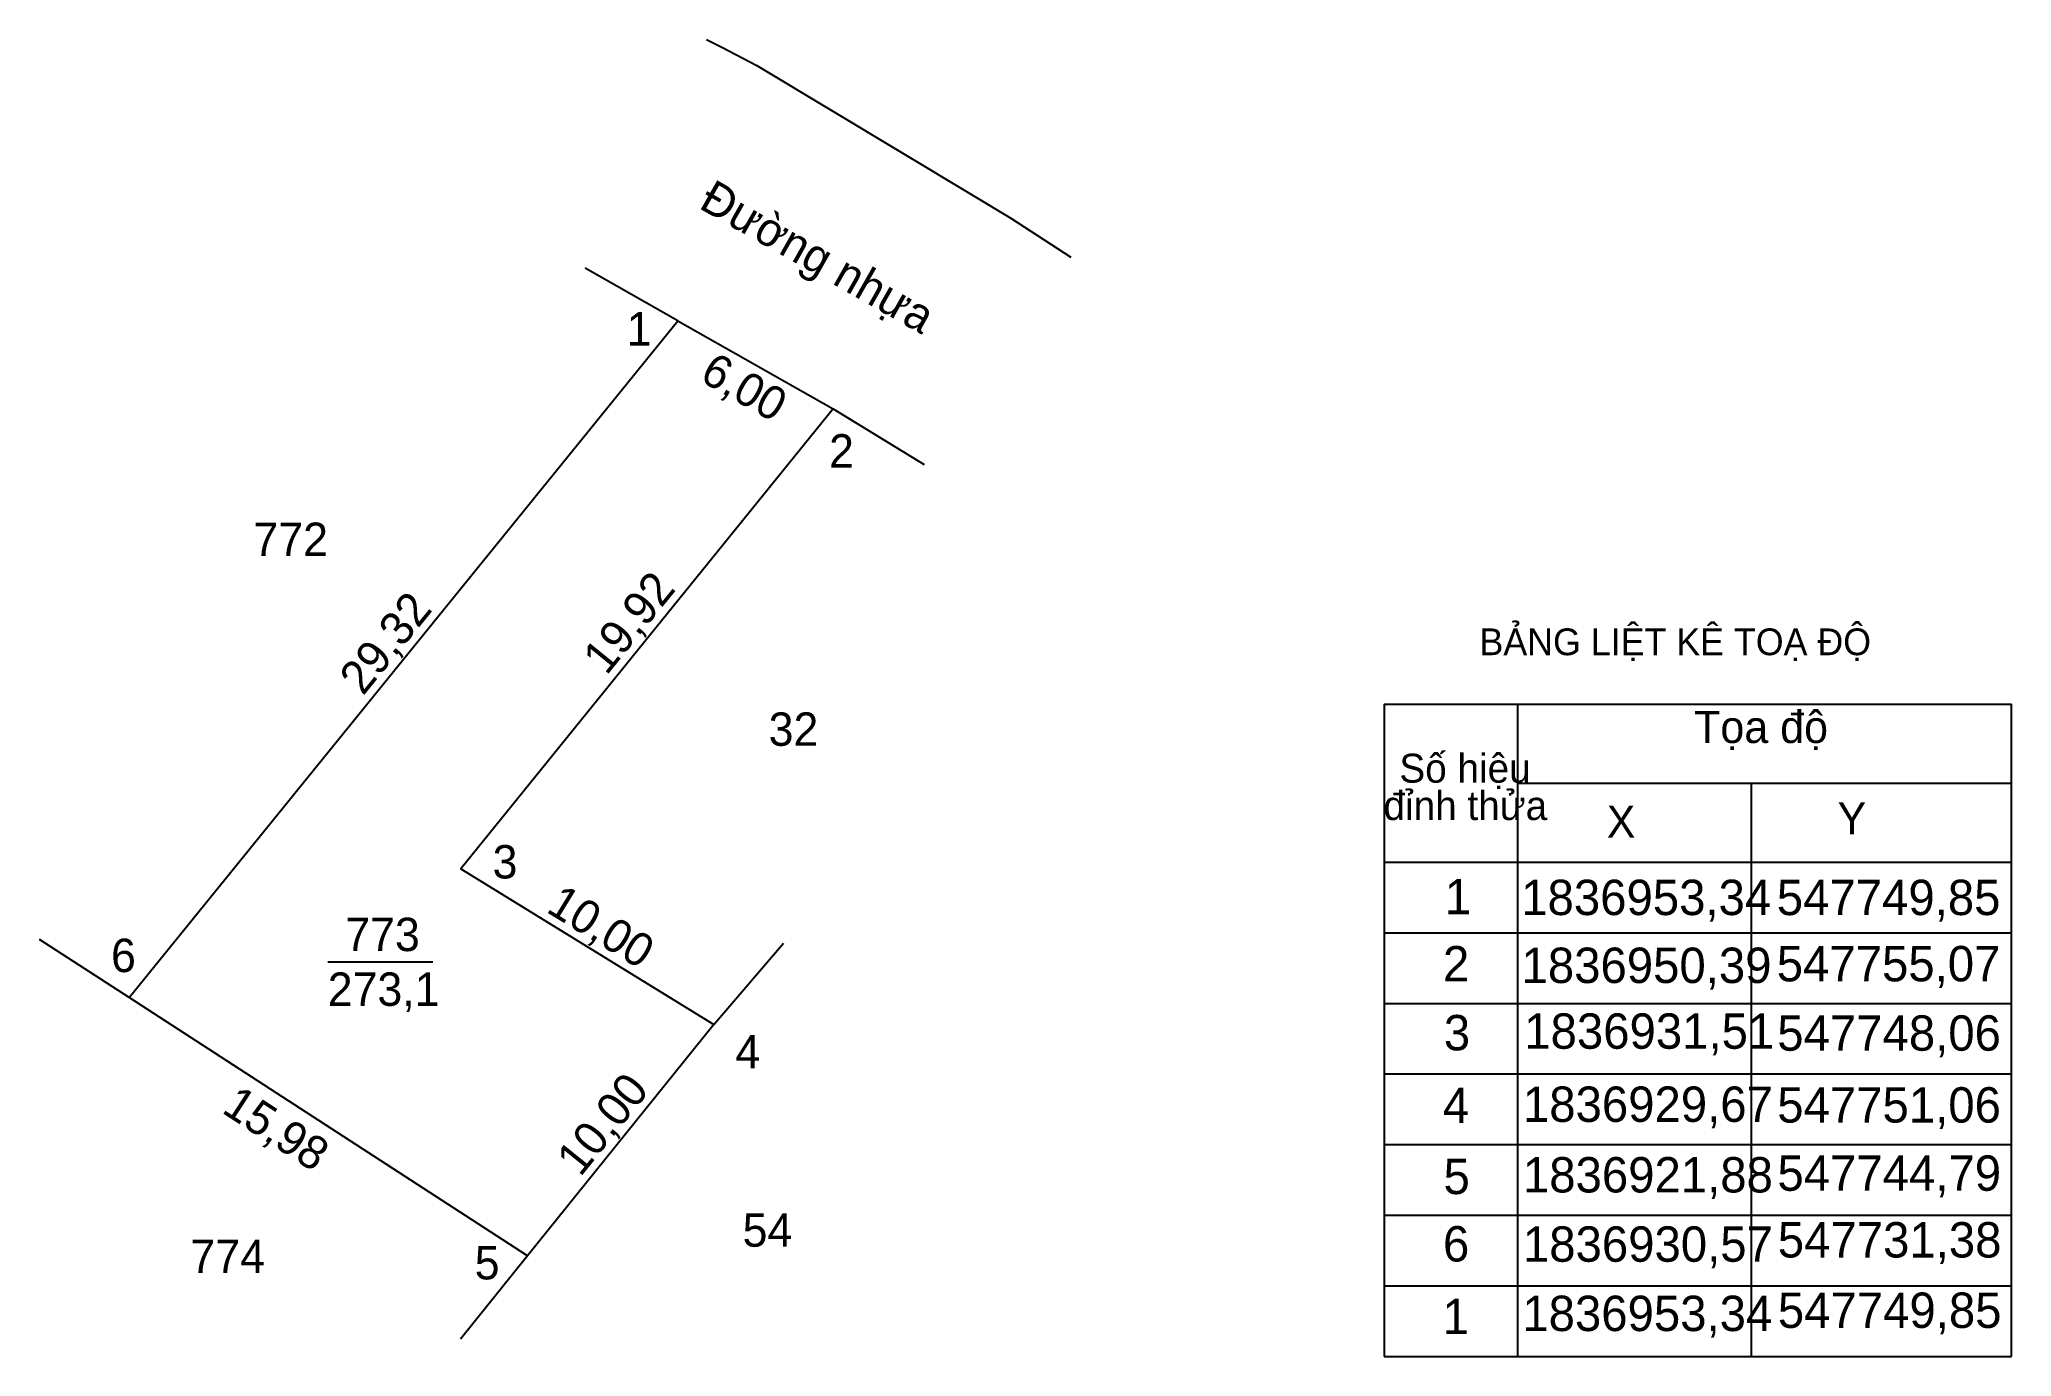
# Model space of a CAD drawing. Extents: x 547728.4 to 547794.7, y 1836918.5 to 1836962.8.
import ezdxf

# ---------------------------------------------------------------- set-up
doc = ezdxf.new("R2010")
doc.units = 0
doc.layers.add('Level 5', color=7, linetype='Continuous')

msp = doc.modelspace()

# ---------------------------------------------------------------- linework, layer by layer
at = {"layer": 'Level 5'}
for p, q in [((547749.85, 1836953.343), (547746.722, 1836955.116)), ((547755.071, 1836950.385), (547758.136, 1836948.505)), ((547773.608, 1836940.449), (547773.608, 1836918.494)), ((547773.608, 1836940.449), (547794.723, 1836940.449)), ((547778.096, 1836940.449), (547778.096, 1836918.494)), ((547794.723, 1836918.494), (547794.723, 1836940.449)), ((547778.096, 1836937.787), (547794.723, 1836937.787)), ((547785.963, 1836937.787), (547785.963, 1836918.494)), ((547773.608, 1836935.132), (547794.723, 1836935.132)), ((547773.608, 1836932.756), (547794.723, 1836932.756)), ((547731.381, 1836930.571), (547728.363, 1836932.527)), ((547751.058, 1836929.671), (547753.396, 1836932.403)), ((547738.063, 1836931.778), (547741.6, 1836931.778)), ((547773.608, 1836930.379), (547794.723, 1836930.379)), ((547773.608, 1836928.002), (547794.723, 1836928.002)), ((547773.608, 1836925.625), (547794.723, 1836925.625)), ((547773.608, 1836923.248), (547794.723, 1836923.248)), ((547744.79, 1836921.88), (547742.537, 1836919.077)), ((547773.608, 1836920.871), (547794.723, 1836920.871)), ((547773.608, 1836918.494), (547794.723, 1836918.494))]:
    msp.add_line(p, q, dxfattribs=at)
msp.add_lwpolyline([(547750.81, 1836962.812), (547751.32, 1836962.55), (547752.5, 1836961.94), (547759.78, 1836957.56), (547761.05, 1836956.8), (547763.074, 1836955.485)], dxfattribs=at)
msp.add_lwpolyline([(547749.85, 1836953.343), (547755.071, 1836950.385), (547742.54, 1836934.9), (547751.058, 1836929.671), (547744.79, 1836921.88), (547731.381, 1836930.571)], close=True, dxfattribs=at)

# ---------------------------------------------------------------- texts
for s, rotation, p in [('Đường nhựa', 330.46491, (547750.509, 1836957.156)), ('6,00', 330.46491, (547750.536, 1836951.353)), ('19,92', 51.02009, (547747.443, 1836941.387)), ('29,32', 50.95528, (547739.251, 1836940.703)), ('10,00', 328.45632, (547745.374, 1836933.477)), ('10,00', 51.18046, (547746.562, 1836924.512)), ('15,98', 327.05014, (547734.457, 1836926.726))]:
    msp.add_text(s, height=1.1237, rotation=rotation, dxfattribs=at).set_placement(p)
for s, height, p in [('1', 1.124, (547748.124, 1836952.514)), ('2', 1.124, (547754.934, 1836948.406)), ('772', 1.1237, (547735.565, 1836945.431)), ('BẢNG LIỆT KÊ TOẠ ĐỘ', 0.9, (547776.82, 1836942.094)), ('32', 1.1237, (547752.901, 1836939.044)), ('Tọa độ', 1.0824, (547784.041, 1836939.138)), ('Số hiệu', 0.9742, (547774.123, 1836937.804)), ('đỉnh thửa', 0.9742, (547773.589, 1836936.547)), ('X', 1.082, (547781.102, 1836935.953)), ('Y', 1.082, (547788.867, 1836936.061)), ('3', 1.124, (547743.612, 1836934.581)), ('1', 1.191, (547775.653, 1836933.374)), ('1836953,34', 1.1906, (547778.224, 1836933.349)), ('547749,85', 1.1906, (547786.823, 1836933.349)), ('773', 1.1237, (547738.655, 1836932.137)), ('6', 1.124, (547730.773, 1836931.43)), ('2', 1.191, (547775.59, 1836931.117)), ('1836950,39', 1.1906, (547778.234, 1836931.063)), ('547755,07', 1.1906, (547786.822, 1836931.119)), ('273,1', 1.1237, (547738.065, 1836930.294)), ('3', 1.191, (547775.619, 1836928.797)), ('1836931,51', 1.1906, (547778.326, 1836928.851)), ('547748,06', 1.1906, (547786.839, 1836928.785)), ('4', 1.124, (547751.779, 1836928.191)), ('4', 1.191, (547775.587, 1836926.355)), ('1836929,67', 1.1906, (547778.281, 1836926.39)), ('547751,06', 1.1906, (547786.839, 1836926.367)), ('547744,79', 1.1906, (547786.845, 1836924.072)), ('5', 1.191, (547775.61, 1836923.961)), ('1836921,88', 1.1906, (547778.281, 1836924.015)), ('54', 1.1237, (547752.025, 1836922.19)), ('6', 1.191, (547775.59, 1836921.692)), ('1836930,57', 1.1906, (547778.281, 1836921.684)), ('547731,38', 1.1906, (547786.857, 1836921.827)), ('774', 1.1237, (547733.446, 1836921.305)), ('5', 1.124, (547743.01, 1836921.09)), ('547749,85', 1.1906, (547786.859, 1836919.458)), ('1', 1.191, (547775.577, 1836919.249)), ('1836953,34', 1.1906, (547778.26, 1836919.352))]:
    msp.add_text(s, height=height, dxfattribs=at).set_placement(p)

doc.saveas('drawing.dxf')
